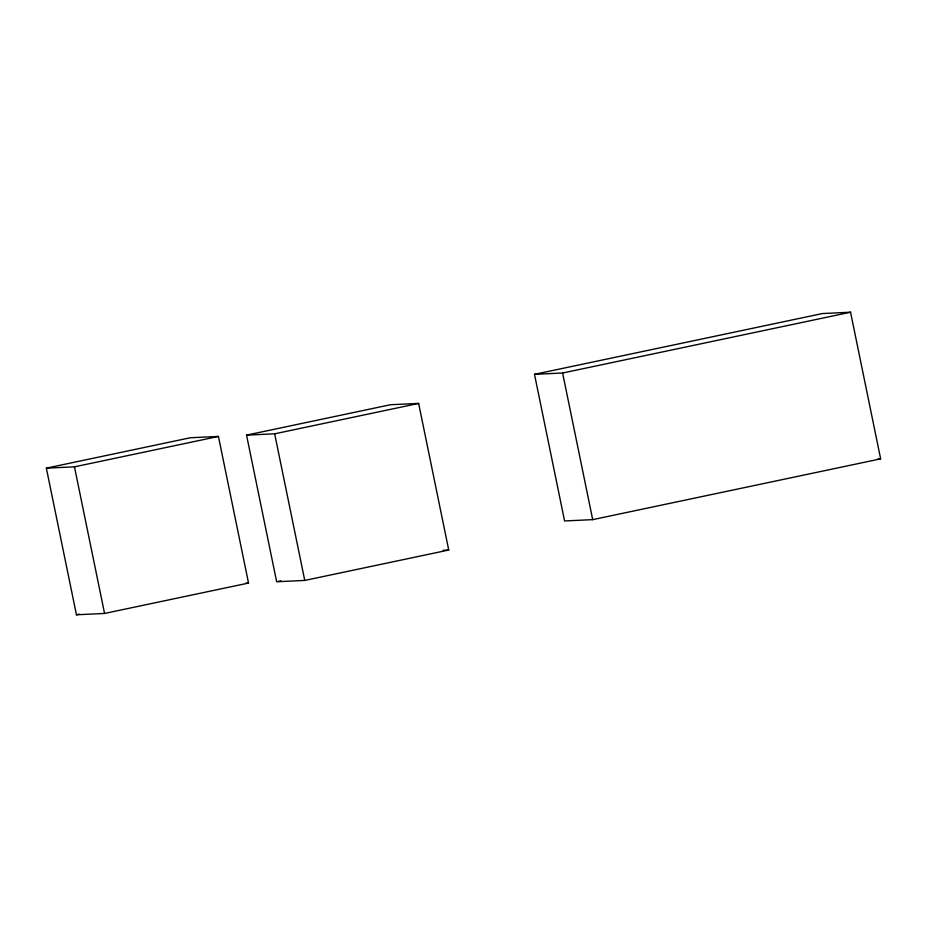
<?xml version="1.0" encoding="UTF-8"?>
<svg xmlns="http://www.w3.org/2000/svg" width="927" height="927" viewBox="0 0 927 927"><rect width="100%" height="100%" fill="white"/><g stroke="black" fill="none" stroke-linecap="round" stroke-linejoin="round"><path stroke-width="1.39" d="M46.35 468.147L190.325 437.753L218.436 436.443L248.529 583.06L104.566 613.454L76.443 614.775L46.35 468.147L74.461 466.837L218.436 436.443M246.547 435.122L390.522 404.728L418.633 403.419L448.738 550.035L304.763 580.429L276.652 581.75L246.547 435.122L274.659 433.813L418.633 403.419M534.497 374.334L822.434 313.546L850.557 312.225L880.65 458.853L592.701 519.641L564.589 520.962L534.497 374.334L562.608 373.013L850.557 312.225M76.443 614.775L79.27 614.172M278.054 581.449L280.881 580.858M877.834 458.981L880.65 458.853M443.106 550.302L448.738 550.035M245.725 583.199L248.529 583.06M562.608 373.013L592.701 519.641M274.659 433.813L304.763 580.429M74.461 466.837L104.566 613.454"/></g></svg>
